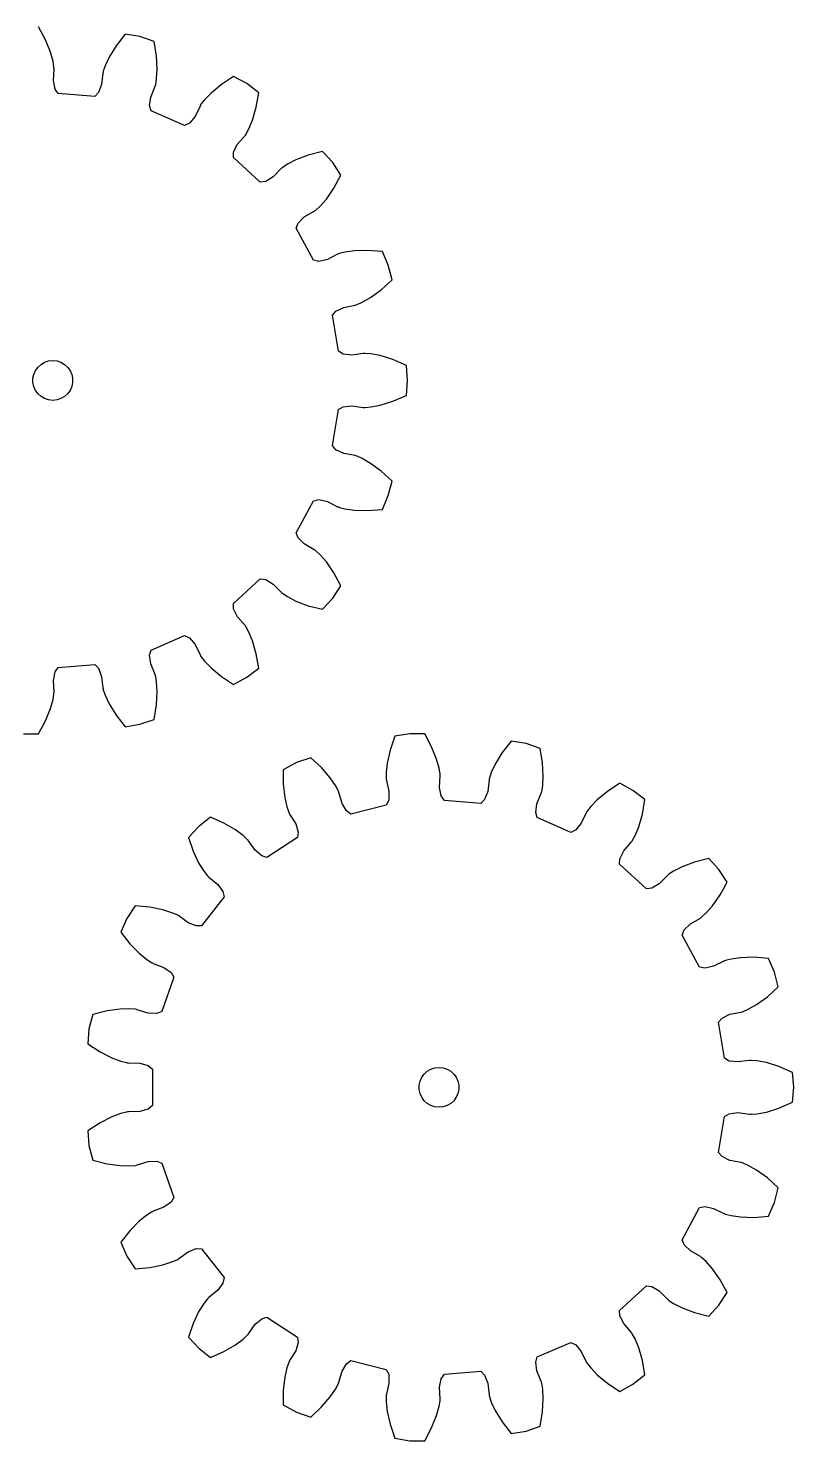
# Model space of a CAD drawing. Extents: x 0 to 170, y 0 to 213.
# Drawn here: x 111.9 to 169.6, y 0 to 106.5 of the extents above; entities that cross this region are included whole.
import ezdxf

# ---------------------------------------------------------------- set-up
doc = ezdxf.new("R2010")
doc.units = 0

msp = doc.modelspace()

# ---------------------------------------------------------------- linework, layer by layer
for p, q in [((113.22, 105.61), (112.7, 106.59)), ((113.6, 104.68), (113.22, 105.61)), ((119.22, 106.05), (118.54, 105.17)), ((120.34, 105.86), (119.22, 106.05)), ((121.41, 105.49), (120.34, 105.86)), ((121.59, 104.4), (121.41, 105.49)), ((113.79, 103.99), (113.6, 104.68)), ((118.54, 105.17), (118.02, 104.31)), ((121.64, 103.4), (121.59, 104.4)), ((113.86, 103.56), (113.79, 103.99)), ((113.82, 102.55), (113.87, 103.42)), ((113.86, 103.49), (113.86, 103.56)), ((113.86, 103.48), (113.86, 103.49)), ((113.87, 103.42), (113.86, 103.48)), ((113.86, 103.48), (113.86, 103.48)), ((117.72, 103.67), (117.58, 103.26)), ((118.02, 104.31), (117.72, 103.67)), ((121.6, 102.68), (121.64, 103.4)), ((113.95, 101.91), (113.82, 102.55)), ((117.45, 102.25), (117.22, 101.64)), ((117.55, 103.11), (117.45, 102.25)), ((117.56, 103.18), (117.55, 103.11)), ((117.58, 103.26), (117.56, 103.18)), ((117.56, 103.18), (117.56, 103.18)), ((117.56, 103.18), (117.56, 103.18)), ((121.51, 102.18), (121.53, 102.26)), ((121.53, 102.26), (121.6, 102.68)), ((126.48, 102.25), (125.71, 101.61)), ((127.4, 102.86), (126.48, 102.25)), ((128.4, 102.32), (127.4, 102.86)), ((129.29, 101.63), (128.4, 102.32)), ((114.19, 101.58), (113.95, 101.91)), ((116.93, 101.35), (114.19, 101.58)), ((117.22, 101.64), (116.93, 101.35)), ((121.07, 100.66), (121.16, 101.31)), ((121.16, 101.31), (121.49, 102.12)), ((121.49, 102.12), (121.5, 102.18)), ((121.5, 102.18), (121.5, 102.18)), ((121.5, 102.18), (121.51, 102.18)), ((125.71, 101.61), (125.21, 101.1)), ((129.11, 100.54), (129.29, 101.63)), ((121.19, 100.27), (121.07, 100.66)), ((123.71, 99.16), (121.19, 100.27)), ((124.87, 100.63), (124.5, 99.85)), ((124.9, 100.69), (124.87, 100.63)), ((124.94, 100.76), (124.9, 100.69)), ((124.9, 100.69), (124.9, 100.69)), ((124.9, 100.69), (124.9, 100.69)), ((125.21, 101.1), (124.94, 100.76)), ((128.83, 99.57), (129.11, 100.54)), ((124.08, 99.34), (123.71, 99.16)), ((124.5, 99.85), (124.08, 99.34)), ((128.56, 98.91), (128.83, 99.57)), ((127.7, 97.76), (128.27, 98.41)), ((128.27, 98.41), (128.3, 98.46)), ((128.3, 98.46), (128.31, 98.47)), ((128.3, 98.46), (128.3, 98.46)), ((128.31, 98.47), (128.35, 98.53)), ((128.35, 98.53), (128.56, 98.91)), ((127.39, 96.76), (127.4, 97.17)), ((127.4, 97.17), (127.7, 97.76)), ((133.03, 96.92), (132.1, 96.57)), ((134.11, 97.2), (133.03, 96.92)), ((134.87, 96.36), (134.11, 97.2)), ((129.41, 94.9), (127.39, 96.76)), ((130.98, 95.91), (130.38, 95.29)), ((131.03, 95.95), (130.98, 95.91)), ((131.04, 95.96), (131.03, 95.95)), ((131.03, 95.95), (131.03, 95.95)), ((131.1, 96), (131.04, 95.96)), ((131.46, 96.24), (131.1, 96)), ((132.1, 96.57), (131.46, 96.24)), ((135.49, 95.42), (134.87, 96.36)), ((129.82, 94.95), (129.41, 94.9)), ((130.38, 95.29), (129.82, 94.95)), ((134.96, 94.44), (135.49, 95.42)), ((134.39, 93.62), (134.96, 94.44)), ((132.73, 92.27), (133.48, 92.7)), ((133.48, 92.7), (133.53, 92.74)), ((133.53, 92.74), (133.54, 92.75)), ((133.53, 92.74), (133.53, 92.74)), ((133.54, 92.75), (133.6, 92.79)), ((133.6, 92.79), (133.92, 93.08)), ((133.92, 93.08), (134.39, 93.62)), ((132.11, 91.43), (132.26, 91.81)), ((132.26, 91.81), (132.73, 92.27)), ((133.42, 89.01), (132.11, 91.43)), ((135.24, 89.46), (134.47, 89.06)), ((135.3, 89.48), (135.24, 89.46)), ((135.37, 89.51), (135.3, 89.48)), ((135.3, 89.48), (135.3, 89.48)), ((135.3, 89.48), (135.3, 89.48)), ((135.79, 89.62), (135.37, 89.51)), ((136.5, 89.72), (135.79, 89.62)), ((137.5, 89.75), (136.5, 89.72)), ((138.61, 89.66), (137.5, 89.75)), ((139.06, 88.62), (138.61, 89.66)), ((133.82, 88.92), (133.42, 89.01)), ((134.47, 89.06), (133.82, 88.92)), ((139.34, 87.53), (139.06, 88.62)), ((138.52, 86.78), (139.34, 87.53)), ((137.71, 86.19), (138.52, 86.78)), ((135.11, 85.17), (135.71, 85.45)), ((135.71, 85.45), (136.56, 85.61)), ((136.56, 85.61), (136.62, 85.63)), ((136.62, 85.63), (136.7, 85.66)), ((136.62, 85.63), (136.62, 85.63)), ((136.62, 85.63), (136.62, 85.63)), ((136.7, 85.66), (137.09, 85.83)), ((137.09, 85.83), (137.71, 86.19)), ((134.85, 84.85), (135.11, 85.17)), ((135.3, 82.14), (134.85, 84.85)), ((135.65, 81.93), (135.3, 82.14)), ((112.47, 80.69), (112.66, 80.94)), ((112.66, 80.94), (112.89, 81.15)), ((112.89, 81.15), (113.16, 81.31)), ((113.16, 81.31), (113.46, 81.41)), ((113.46, 81.41), (113.77, 81.44)), ((113.77, 81.44), (114.09, 81.41)), ((114.09, 81.41), (114.38, 81.31)), ((114.38, 81.31), (114.66, 81.15)), ((114.66, 81.15), (114.89, 80.94)), ((114.89, 80.94), (115.07, 80.69)), ((136.31, 81.85), (135.65, 81.93)), ((137.16, 81.97), (136.31, 81.85)), ((137.23, 81.97), (137.16, 81.97)), ((137.24, 81.97), (137.23, 81.97)), ((137.23, 81.97), (137.23, 81.97)), ((137.31, 81.98), (137.24, 81.97)), ((137.74, 81.94), (137.31, 81.98)), ((138.45, 81.81), (137.74, 81.94)), ((139.4, 81.51), (138.45, 81.81)), ((140.42, 81.07), (139.4, 81.51)), ((140.51, 79.94), (140.42, 81.07)), ((112.28, 80.1), (112.35, 80.4)), ((112.28, 79.78), (112.28, 80.1)), ((112.35, 80.4), (112.47, 80.69)), ((115.07, 80.69), (115.2, 80.4)), ((115.2, 80.4), (115.27, 80.1)), ((115.27, 80.1), (115.27, 79.78)), ((140.42, 78.81), (140.51, 79.94)), ((112.35, 79.48), (112.28, 79.78)), ((112.47, 79.19), (112.35, 79.48)), ((112.66, 78.94), (112.47, 79.19)), ((112.89, 78.73), (112.66, 78.94)), ((114.89, 78.94), (114.66, 78.73)), ((115.07, 79.19), (114.89, 78.94)), ((115.2, 79.48), (115.07, 79.19)), ((115.27, 79.78), (115.2, 79.48)), ((139.4, 78.37), (140.42, 78.81)), ((113.16, 78.57), (112.89, 78.73)), ((113.46, 78.47), (113.16, 78.57)), ((113.77, 78.44), (113.46, 78.47)), ((114.09, 78.47), (113.77, 78.44)), ((114.38, 78.57), (114.09, 78.47)), ((114.66, 78.73), (114.38, 78.57)), ((134.85, 75.03), (135.3, 77.74)), ((135.3, 77.74), (135.65, 77.95)), ((135.65, 77.95), (136.31, 78.03)), ((136.31, 78.03), (137.16, 77.91)), ((137.16, 77.91), (137.23, 77.91)), ((137.23, 77.91), (137.23, 77.91)), ((137.23, 77.91), (137.24, 77.91)), ((137.24, 77.91), (137.31, 77.9)), ((137.31, 77.9), (137.74, 77.94)), ((137.74, 77.94), (138.45, 78.07)), ((138.45, 78.07), (139.4, 78.37)), ((135.11, 74.71), (134.85, 75.03)), ((135.71, 74.43), (135.11, 74.71)), ((136.56, 74.27), (135.71, 74.43)), ((136.62, 74.25), (136.56, 74.27)), ((136.7, 74.22), (136.62, 74.25)), ((136.62, 74.25), (136.62, 74.25)), ((136.62, 74.25), (136.62, 74.25)), ((137.09, 74.05), (136.7, 74.22)), ((137.71, 73.69), (137.09, 74.05)), ((138.52, 73.1), (137.71, 73.69)), ((139.34, 72.35), (138.52, 73.1)), ((139.06, 71.26), (139.34, 72.35)), ((132.11, 68.45), (133.42, 70.87)), ((133.42, 70.87), (133.82, 70.96)), ((133.82, 70.96), (134.47, 70.82)), ((134.47, 70.82), (135.24, 70.42)), ((135.24, 70.42), (135.3, 70.4)), ((135.3, 70.4), (135.3, 70.4)), ((135.3, 70.4), (135.3, 70.4)), ((135.3, 70.4), (135.37, 70.37)), ((135.37, 70.37), (135.79, 70.26)), ((138.61, 70.22), (139.06, 71.26)), ((135.79, 70.26), (136.5, 70.16)), ((136.5, 70.16), (137.5, 70.13)), ((137.5, 70.13), (138.61, 70.22)), ((132.26, 68.07), (132.11, 68.45)), ((132.73, 67.61), (132.26, 68.07)), ((133.48, 67.18), (132.73, 67.61)), ((133.53, 67.14), (133.48, 67.18)), ((133.54, 67.14), (133.53, 67.14)), ((133.53, 67.14), (133.53, 67.14)), ((133.6, 67.09), (133.54, 67.14)), ((133.92, 66.8), (133.6, 67.09)), ((134.39, 66.26), (133.92, 66.8)), ((134.96, 65.44), (134.39, 66.26)), ((127.39, 63.12), (129.41, 64.98)), ((129.41, 64.98), (129.82, 64.93)), ((135.49, 64.46), (134.96, 65.44)), ((129.82, 64.93), (130.38, 64.59)), ((130.38, 64.59), (130.98, 63.97)), ((130.98, 63.97), (131.03, 63.93)), ((131.03, 63.93), (131.03, 63.93)), ((131.03, 63.93), (131.04, 63.92)), ((131.04, 63.92), (131.1, 63.88)), ((134.87, 63.52), (135.49, 64.46)), ((127.4, 62.71), (127.39, 63.12)), ((131.1, 63.88), (131.46, 63.64)), ((131.46, 63.64), (132.1, 63.31)), ((132.1, 63.31), (133.03, 62.96)), ((133.03, 62.96), (134.11, 62.69)), ((134.11, 62.69), (134.87, 63.52)), ((127.7, 62.12), (127.4, 62.71)), ((128.27, 61.47), (127.7, 62.12)), ((121.19, 59.61), (123.71, 60.72)), ((123.71, 60.72), (124.08, 60.54)), ((128.3, 61.42), (128.27, 61.47)), ((128.31, 61.41), (128.3, 61.42)), ((128.3, 61.42), (128.3, 61.42)), ((128.35, 61.35), (128.31, 61.41)), ((128.56, 60.97), (128.35, 61.35)), ((128.83, 60.31), (128.56, 60.97)), ((124.08, 60.54), (124.5, 60.03)), ((124.5, 60.03), (124.87, 59.25)), ((129.11, 59.34), (128.83, 60.31)), ((121.07, 59.22), (121.19, 59.61)), ((121.16, 58.57), (121.07, 59.22)), ((124.87, 59.25), (124.9, 59.19)), ((124.9, 59.19), (124.9, 59.19)), ((124.9, 59.19), (124.9, 59.19)), ((124.9, 59.19), (124.94, 59.12)), ((124.94, 59.12), (125.21, 58.78)), ((125.21, 58.78), (125.71, 58.27)), ((129.29, 58.25), (129.11, 59.34)), ((113.82, 57.33), (113.95, 57.97)), ((113.95, 57.97), (114.19, 58.31)), ((114.19, 58.31), (116.93, 58.53)), ((116.93, 58.53), (117.22, 58.24)), ((117.22, 58.24), (117.45, 57.63)), ((117.45, 57.63), (117.55, 56.77)), ((121.49, 57.76), (121.16, 58.57)), ((121.5, 57.7), (121.49, 57.76)), ((121.51, 57.7), (121.5, 57.7)), ((121.5, 57.7), (121.5, 57.7)), ((121.53, 57.62), (121.51, 57.7)), ((121.6, 57.2), (121.53, 57.62)), ((125.71, 58.27), (126.48, 57.63)), ((126.48, 57.63), (127.4, 57.02)), ((127.4, 57.02), (128.4, 57.56)), ((128.4, 57.56), (129.29, 58.25)), ((113.87, 56.46), (113.82, 57.33)), ((113.86, 56.4), (113.87, 56.46)), ((117.55, 56.77), (117.56, 56.7)), ((117.56, 56.7), (117.56, 56.7)), ((117.56, 56.7), (117.56, 56.7)), ((117.56, 56.7), (117.58, 56.62)), ((117.58, 56.62), (117.72, 56.21)), ((121.59, 55.48), (121.64, 56.48)), ((121.64, 56.48), (121.6, 57.2)), ((113.6, 55.2), (113.79, 55.89)), ((113.79, 55.89), (113.86, 56.32)), ((113.86, 56.39), (113.86, 56.4)), ((113.86, 56.4), (113.86, 56.4)), ((113.86, 56.32), (113.86, 56.39)), ((117.72, 56.21), (118.02, 55.57)), ((118.02, 55.57), (118.54, 54.71)), ((121.41, 54.39), (121.59, 55.48)), ((113.22, 54.27), (113.6, 55.2)), ((118.54, 54.71), (119.22, 53.83)), ((120.34, 54.02), (121.41, 54.39)), ((111.57, 53.29), (112.7, 53.29)), ((112.7, 53.29), (113.22, 54.27)), ((119.22, 53.83), (120.34, 54.02)), ((140.67, 53.29), (139.55, 53.11)), ((141.8, 53.29), (140.67, 53.29)), ((142.32, 52.32), (141.8, 53.29)), ((139.55, 53.11), (139.2, 52.06)), ((142.7, 51.39), (142.32, 52.32)), ((148.32, 52.75), (147.65, 51.88)), ((149.44, 52.57), (148.32, 52.75)), ((150.51, 52.2), (149.44, 52.57)), ((150.69, 51.11), (150.51, 52.2)), ((132.14, 51.13), (131.14, 50.59)), ((133.21, 51.5), (132.14, 51.13)), ((134.02, 50.75), (133.21, 51.5)), ((139.2, 52.06), (138.98, 51.08)), ((142.89, 50.7), (142.7, 51.39)), ((147.65, 51.88), (147.12, 51.02)), ((131.14, 50.59), (131.14, 49.49)), ((134.68, 49.99), (134.02, 50.75)), ((138.98, 51.08), (138.9, 50.37)), ((138.9, 50.37), (138.9, 49.94)), ((142.96, 50.27), (142.89, 50.7)), ((142.92, 49.26), (142.97, 50.13)), ((142.97, 50.2), (142.96, 50.27)), ((142.96, 50.19), (142.97, 50.2)), ((142.97, 50.19), (142.96, 50.19)), ((142.97, 50.13), (142.97, 50.19)), ((146.82, 50.37), (146.68, 49.96)), ((147.12, 51.02), (146.82, 50.37)), ((150.74, 50.1), (150.69, 51.11)), ((150.7, 49.39), (150.74, 50.1)), ((131.14, 49.49), (131.26, 48.49)), ((135.08, 49.4), (134.68, 49.99)), ((135.29, 49.02), (135.08, 49.4)), ((135.31, 48.95), (135.29, 49.02)), ((138.9, 49.94), (138.91, 49.86)), ((138.91, 49.86), (138.91, 49.85)), ((138.91, 49.85), (138.91, 49.85)), ((138.91, 49.85), (138.92, 49.79)), ((138.92, 49.79), (139.11, 48.94)), ((143.05, 48.62), (142.92, 49.26)), ((146.65, 49.82), (146.56, 48.96)), ((146.66, 49.88), (146.65, 49.82)), ((146.68, 49.96), (146.66, 49.89)), ((146.66, 49.89), (146.66, 49.88)), ((146.66, 49.88), (146.66, 49.88)), ((150.63, 48.96), (150.7, 49.39)), ((156.51, 49.57), (155.58, 48.96)), ((157.5, 49.03), (156.51, 49.57)), ((158.39, 48.34), (157.5, 49.03)), ((131.26, 48.49), (131.42, 47.79)), ((135.32, 48.94), (135.31, 48.95)), ((135.34, 48.88), (135.32, 48.94)), ((135.32, 48.94), (135.32, 48.94)), ((135.57, 48.05), (135.34, 48.88)), ((135.91, 47.48), (135.57, 48.05)), ((139.09, 48.29), (138.91, 47.92)), ((139.11, 48.94), (139.09, 48.29)), ((143.29, 48.28), (143.05, 48.62)), ((146.03, 48.05), (143.29, 48.28)), ((146.32, 48.34), (146.03, 48.05)), ((146.56, 48.96), (146.32, 48.34)), ((150.17, 47.37), (150.26, 48.02)), ((150.26, 48.02), (150.59, 48.82)), ((150.59, 48.82), (150.61, 48.88)), ((150.6, 48.88), (150.61, 48.89)), ((150.61, 48.88), (150.6, 48.88)), ((150.61, 48.89), (150.63, 48.96)), ((154.81, 48.32), (154.31, 47.81)), ((155.58, 48.96), (154.81, 48.32)), ((158.21, 47.24), (158.39, 48.34)), ((125.66, 47.01), (124.77, 46.32)), ((126.67, 46.57), (125.66, 47.01)), ((131.42, 47.79), (131.56, 47.38)), ((131.56, 47.38), (131.59, 47.31)), ((131.59, 47.31), (131.59, 47.31)), ((131.59, 47.31), (131.59, 47.31)), ((131.59, 47.31), (131.62, 47.25)), ((131.62, 47.25), (132.08, 46.51)), ((136.24, 47.24), (135.91, 47.48)), ((138.91, 47.92), (136.24, 47.24)), ((150.29, 46.98), (150.17, 47.37)), ((152.81, 45.87), (150.29, 46.98)), ((153.97, 47.34), (153.6, 46.56)), ((154, 47.39), (153.97, 47.34)), ((154.01, 47.4), (154, 47.39)), ((154, 47.39), (154, 47.39)), ((154.05, 47.46), (154.01, 47.4)), ((154.31, 47.81), (154.05, 47.46)), ((157.93, 46.28), (158.21, 47.24)), ((124.77, 46.32), (124, 45.49)), ((127.54, 46.06), (126.67, 46.57)), ((128.12, 45.64), (127.54, 46.06)), ((132.08, 46.51), (132.27, 45.89)), ((132.27, 45.89), (132.22, 45.48)), ((153.18, 46.05), (152.81, 45.87)), ((153.6, 46.56), (153.18, 46.05)), ((157.66, 45.62), (157.93, 46.28)), ((124, 45.49), (124.36, 44.44)), ((128.43, 45.34), (128.12, 45.64)), ((128.48, 45.29), (128.43, 45.34)), ((128.49, 45.28), (128.48, 45.29)), ((128.53, 45.23), (128.49, 45.28)), ((128.49, 45.28), (128.49, 45.28)), ((129.02, 44.52), (128.53, 45.23)), ((132.22, 45.48), (129.91, 43.97)), ((156.8, 44.47), (157.37, 45.12)), ((157.37, 45.12), (157.41, 45.17)), ((157.41, 45.17), (157.45, 45.24)), ((157.41, 45.17), (157.41, 45.17)), ((157.41, 45.17), (157.41, 45.17)), ((157.45, 45.24), (157.66, 45.62)), ((124.36, 44.44), (124.79, 43.53)), ((129.52, 44.09), (129.02, 44.52)), ((129.91, 43.97), (129.52, 44.09)), ((156.49, 43.47), (156.51, 43.88)), ((156.51, 43.88), (156.8, 44.47)), ((163.21, 43.9), (162.14, 43.63)), ((163.98, 43.07), (163.21, 43.9)), ((124.79, 43.53), (125.17, 42.92)), ((125.17, 42.92), (125.44, 42.58)), ((158.51, 41.6), (156.49, 43.47)), ((160.09, 42.62), (159.48, 41.99)), ((160.14, 42.66), (160.09, 42.62)), ((160.2, 42.71), (160.14, 42.66)), ((160.14, 42.66), (160.14, 42.66)), ((160.14, 42.66), (160.14, 42.66)), ((160.56, 42.95), (160.2, 42.71)), ((161.2, 43.27), (160.56, 42.95)), ((162.14, 43.63), (161.2, 43.27)), ((164.6, 42.12), (163.98, 43.07)), ((125.44, 42.58), (125.49, 42.53)), ((125.49, 42.53), (125.5, 42.53)), ((125.5, 42.53), (125.5, 42.52)), ((125.5, 42.52), (125.54, 42.48)), ((125.54, 42.48), (126.21, 41.93)), ((126.21, 41.93), (126.6, 41.4)), ((158.92, 41.65), (158.51, 41.6)), ((159.48, 41.99), (158.92, 41.65)), ((164.07, 41.15), (164.6, 42.12)), ((126.68, 41), (124.99, 38.83)), ((126.6, 41.4), (126.68, 41)), ((163.49, 40.33), (164.07, 41.15)), ((119.98, 40.32), (119.36, 39.37)), ((121.08, 40.23), (119.98, 40.32)), ((122.07, 40.03), (121.08, 40.23)), ((122.75, 39.81), (122.07, 40.03)), ((123.15, 39.64), (122.75, 39.81)), ((123.21, 39.6), (123.15, 39.64)), ((123.22, 39.6), (123.21, 39.6)), ((123.27, 39.57), (123.22, 39.6)), ((123.22, 39.6), (123.22, 39.6)), ((123.97, 39.05), (123.27, 39.57)), ((161.83, 38.98), (162.58, 39.41)), ((162.58, 39.41), (162.63, 39.45)), ((162.63, 39.45), (162.63, 39.45)), ((162.63, 39.45), (162.64, 39.45)), ((162.64, 39.45), (162.7, 39.5)), ((162.7, 39.5), (163.02, 39.79)), ((163.02, 39.79), (163.49, 40.33)), ((119.36, 39.37), (118.91, 38.34)), ((124.58, 38.81), (123.97, 39.05)), ((124.99, 38.83), (124.58, 38.81)), ((161.21, 38.13), (161.36, 38.52)), ((161.36, 38.52), (161.83, 38.98)), ((118.91, 38.34), (119.59, 37.46)), ((119.59, 37.46), (120.29, 36.75)), ((162.52, 35.71), (161.21, 38.13)), ((120.29, 36.75), (120.85, 36.29)), ((120.85, 36.29), (121.21, 36.06)), ((164.48, 36.22), (164.41, 36.19)), ((164.89, 36.32), (164.48, 36.22)), ((165.6, 36.42), (164.89, 36.32)), ((166.61, 36.45), (165.6, 36.42)), ((167.71, 36.36), (166.61, 36.45)), ((168.17, 35.33), (167.71, 36.36)), ((121.21, 36.06), (121.27, 36.02)), ((121.27, 36.02), (121.28, 36.02)), ((121.28, 36.02), (121.28, 36.02)), ((121.28, 36.02), (121.34, 35.99)), ((121.34, 35.99), (122.15, 35.69)), ((122.15, 35.69), (122.69, 35.31)), ((122.69, 35.31), (122.9, 34.96)), ((162.93, 35.63), (162.52, 35.71)), ((163.57, 35.77), (162.93, 35.63)), ((164.34, 36.16), (163.57, 35.77)), ((164.4, 36.19), (164.34, 36.16)), ((164.41, 36.19), (164.4, 36.18)), ((164.4, 36.18), (164.4, 36.19)), ((168.44, 34.23), (168.17, 35.33)), ((122.9, 34.96), (122, 32.36)), ((167.63, 33.48), (168.44, 34.23)), ((166.82, 32.89), (167.63, 33.48)), ((116.78, 32.14), (116.5, 31.05)), ((117.86, 32.41), (116.78, 32.14)), ((118.85, 32.55), (117.86, 32.41)), ((119.57, 32.57), (118.85, 32.55)), ((120, 32.53), (119.57, 32.57)), ((120.07, 32.51), (120, 32.53)), ((120.08, 32.51), (120.07, 32.51)), ((120.14, 32.5), (120.08, 32.51)), ((120.08, 32.51), (120.08, 32.51)), ((120.97, 32.24), (120.14, 32.5)), ((121.62, 32.21), (120.97, 32.24)), ((122, 32.36), (121.62, 32.21)), ((164.22, 31.87), (164.81, 32.16)), ((164.81, 32.16), (165.66, 32.32)), ((165.66, 32.32), (165.72, 32.34)), ((165.72, 32.34), (165.72, 32.34)), ((165.72, 32.34), (165.73, 32.34)), ((165.73, 32.34), (165.8, 32.36)), ((165.8, 32.36), (166.19, 32.54)), ((166.19, 32.54), (166.82, 32.89)), ((116.5, 31.05), (116.41, 29.92)), ((163.95, 31.56), (164.22, 31.87)), ((164.4, 28.84), (163.95, 31.56)), ((116.41, 29.92), (117.34, 29.32)), ((117.34, 29.32), (118.23, 28.87)), ((118.23, 28.87), (118.91, 28.62)), ((164.76, 28.63), (164.4, 28.84)), ((118.91, 28.62), (119.33, 28.51)), ((119.33, 28.51), (119.4, 28.5)), ((119.4, 28.5), (119.41, 28.5)), ((119.41, 28.5), (119.41, 28.5)), ((119.41, 28.5), (119.47, 28.49)), ((119.47, 28.49), (120.34, 28.47)), ((120.34, 28.47), (120.97, 28.29)), ((120.97, 28.29), (121.28, 28.02)), ((121.28, 28.02), (121.28, 25.27)), ((141.76, 27.65), (141.99, 27.86)), ((141.99, 27.86), (142.27, 28.02)), ((142.27, 28.02), (142.56, 28.11)), ((142.56, 28.11), (142.88, 28.15)), ((142.88, 28.15), (143.19, 28.11)), ((143.19, 28.11), (143.49, 28.02)), ((143.49, 28.02), (143.76, 27.86)), ((143.76, 27.86), (143.99, 27.65)), ((165.41, 28.56), (164.76, 28.63)), ((166.27, 28.68), (165.41, 28.56)), ((166.33, 28.68), (166.27, 28.68)), ((166.34, 28.68), (166.33, 28.68)), ((166.33, 28.68), (166.33, 28.68)), ((166.41, 28.68), (166.34, 28.68)), ((166.84, 28.65), (166.41, 28.68)), ((167.55, 28.51), (166.84, 28.65)), ((168.5, 28.22), (167.55, 28.51)), ((169.52, 27.77), (168.5, 28.22)), ((169.61, 26.65), (169.52, 27.77)), ((141.38, 26.8), (141.45, 27.11)), ((141.38, 26.49), (141.38, 26.8)), ((141.45, 27.11), (141.58, 27.4)), ((141.58, 27.4), (141.76, 27.65)), ((143.99, 27.65), (144.18, 27.4)), ((144.18, 27.4), (144.3, 27.11)), ((144.3, 27.11), (144.37, 26.8)), ((144.37, 26.8), (144.37, 26.49)), ((169.52, 25.52), (169.61, 26.65)), ((141.45, 26.18), (141.38, 26.49)), ((141.58, 25.9), (141.45, 26.18)), ((141.76, 25.64), (141.58, 25.9)), ((141.99, 25.43), (141.76, 25.64)), ((143.99, 25.64), (143.76, 25.43)), ((144.18, 25.9), (143.99, 25.64)), ((144.3, 26.18), (144.18, 25.9)), ((144.37, 26.49), (144.3, 26.18)), ((118.91, 24.68), (118.23, 24.43)), ((119.33, 24.78), (118.91, 24.68)), ((119.4, 24.79), (119.33, 24.78)), ((119.41, 24.79), (119.4, 24.79)), ((119.47, 24.8), (119.41, 24.79)), ((119.41, 24.79), (119.41, 24.79)), ((120.34, 24.82), (119.47, 24.8)), ((120.97, 25), (120.34, 24.82)), ((121.28, 25.27), (120.97, 25)), ((142.27, 25.28), (141.99, 25.43)), ((142.56, 25.18), (142.27, 25.28)), ((142.88, 25.15), (142.56, 25.18)), ((143.19, 25.18), (142.88, 25.15)), ((143.49, 25.28), (143.19, 25.18)), ((143.76, 25.43), (143.49, 25.28)), ((164.4, 24.45), (164.76, 24.66)), ((164.76, 24.66), (165.41, 24.74)), ((165.41, 24.74), (166.27, 24.61)), ((166.27, 24.61), (166.33, 24.61)), ((166.33, 24.61), (166.33, 24.61)), ((166.33, 24.61), (166.34, 24.61)), ((166.34, 24.61), (166.41, 24.61)), ((166.41, 24.61), (166.84, 24.64)), ((166.84, 24.64), (167.55, 24.78)), ((167.55, 24.78), (168.5, 25.08)), ((168.5, 25.08), (169.52, 25.52)), ((117.34, 23.98), (116.41, 23.37)), ((118.23, 24.43), (117.34, 23.98)), ((163.95, 21.74), (164.4, 24.45)), ((116.41, 23.37), (116.5, 22.25)), ((116.5, 22.25), (116.78, 21.15)), ((164.22, 21.42), (163.95, 21.74)), ((164.81, 21.14), (164.22, 21.42)), ((116.78, 21.15), (117.86, 20.88)), ((117.86, 20.88), (118.85, 20.75)), ((118.85, 20.75), (119.57, 20.73)), ((119.57, 20.73), (120, 20.76)), ((120, 20.76), (120.07, 20.78)), ((120.07, 20.78), (120.08, 20.78)), ((120.08, 20.78), (120.14, 20.79)), ((120.08, 20.78), (120.08, 20.78)), ((120.14, 20.79), (120.97, 21.05)), ((120.97, 21.05), (121.62, 21.09)), ((121.62, 21.09), (122, 20.94)), ((122, 20.94), (122.9, 18.33)), ((165.66, 20.97), (164.81, 21.14)), ((165.72, 20.95), (165.66, 20.97)), ((165.73, 20.95), (165.72, 20.95)), ((165.72, 20.95), (165.72, 20.95)), ((165.8, 20.93), (165.73, 20.95)), ((166.19, 20.76), (165.8, 20.93)), ((166.82, 20.4), (166.19, 20.76)), ((167.63, 19.81), (166.82, 20.4)), ((168.44, 19.06), (167.63, 19.81)), ((122.9, 18.33), (122.69, 17.98)), ((168.17, 17.96), (168.44, 19.06)), ((121.21, 17.24), (120.85, 17)), ((121.27, 17.27), (121.21, 17.24)), ((121.28, 17.27), (121.27, 17.27)), ((121.34, 17.3), (121.28, 17.27)), ((121.28, 17.27), (121.28, 17.27)), ((122.15, 17.6), (121.34, 17.3)), ((122.69, 17.98), (122.15, 17.6)), ((161.21, 15.16), (162.52, 17.58)), ((162.52, 17.58), (162.93, 17.66)), ((162.93, 17.66), (163.57, 17.52)), ((163.57, 17.52), (164.34, 17.13)), ((164.34, 17.13), (164.4, 17.11)), ((164.4, 17.11), (164.4, 17.11)), ((164.4, 17.11), (164.41, 17.11)), ((164.41, 17.11), (164.48, 17.08)), ((164.48, 17.08), (164.89, 16.97)), ((167.71, 16.93), (168.17, 17.96)), ((120.29, 16.55), (119.59, 15.83)), ((120.85, 17), (120.29, 16.55)), ((164.89, 16.97), (165.6, 16.87)), ((165.6, 16.87), (166.61, 16.84)), ((166.61, 16.84), (167.71, 16.93)), ((119.59, 15.83), (118.91, 14.96)), ((118.91, 14.96), (119.36, 13.92)), ((161.36, 14.78), (161.21, 15.16)), ((119.36, 13.92), (119.98, 12.97)), ((123.27, 13.73), (123.97, 14.24)), ((123.97, 14.24), (124.58, 14.49)), ((124.58, 14.49), (124.99, 14.47)), ((124.99, 14.47), (126.68, 12.3)), ((161.83, 14.31), (161.36, 14.78)), ((162.58, 13.88), (161.83, 14.31)), ((162.63, 13.85), (162.58, 13.88)), ((162.63, 13.84), (162.63, 13.85)), ((162.64, 13.84), (162.63, 13.84)), ((119.98, 12.97), (121.08, 13.07)), ((121.08, 13.07), (122.07, 13.26)), ((122.07, 13.26), (122.75, 13.48)), ((122.75, 13.48), (123.15, 13.65)), ((123.15, 13.65), (123.21, 13.69)), ((123.21, 13.69), (123.22, 13.7)), ((123.22, 13.7), (123.27, 13.73)), ((123.22, 13.7), (123.22, 13.7)), ((162.7, 13.8), (162.64, 13.84)), ((163.02, 13.51), (162.7, 13.8)), ((163.49, 12.97), (163.02, 13.51)), ((164.07, 12.14), (163.49, 12.97)), ((126.6, 11.89), (126.21, 11.36)), ((126.68, 12.3), (126.6, 11.89)), ((164.6, 11.17), (164.07, 12.14)), ((125.44, 10.71), (125.17, 10.37)), ((125.49, 10.76), (125.44, 10.71)), ((125.5, 10.77), (125.49, 10.76)), ((125.54, 10.81), (125.5, 10.77)), ((125.5, 10.77), (125.5, 10.77)), ((126.21, 11.36), (125.54, 10.81)), ((156.49, 9.83), (158.51, 11.69)), ((158.51, 11.69), (158.92, 11.64)), ((158.92, 11.64), (159.48, 11.3)), ((159.48, 11.3), (160.09, 10.68)), ((160.09, 10.68), (160.14, 10.64)), ((163.98, 10.22), (164.6, 11.17)), ((124.79, 9.76), (124.36, 8.85)), ((125.17, 10.37), (124.79, 9.76)), ((156.51, 9.42), (156.49, 9.83)), ((160.14, 10.64), (160.14, 10.64)), ((160.14, 10.64), (160.14, 10.63)), ((160.14, 10.63), (160.2, 10.58)), ((160.2, 10.58), (160.56, 10.35)), ((160.56, 10.35), (161.2, 10.02)), ((161.2, 10.02), (162.14, 9.67)), ((162.14, 9.67), (163.21, 9.39)), ((163.21, 9.39), (163.98, 10.22)), ((124.36, 8.85), (124, 7.81)), ((128.53, 8.06), (129.02, 8.78)), ((129.02, 8.78), (129.52, 9.2)), ((129.52, 9.2), (129.91, 9.32)), ((129.91, 9.32), (132.22, 7.82)), ((156.8, 8.83), (156.51, 9.42)), ((157.37, 8.18), (156.8, 8.83)), ((124, 7.81), (124.77, 6.97)), ((127.54, 7.23), (128.12, 7.66)), ((128.12, 7.66), (128.43, 7.95)), ((128.43, 7.95), (128.48, 8.01)), ((128.48, 8.01), (128.49, 8.01)), ((128.49, 8.01), (128.53, 8.06)), ((128.49, 8.01), (128.49, 8.01)), ((132.22, 7.82), (132.27, 7.41)), ((157.41, 8.12), (157.37, 8.18)), ((157.45, 8.06), (157.41, 8.12)), ((157.41, 8.12), (157.41, 8.12)), ((157.41, 8.12), (157.41, 8.12)), ((157.66, 7.68), (157.45, 8.06)), ((157.93, 7.01), (157.66, 7.68)), ((124.77, 6.97), (125.66, 6.28)), ((125.66, 6.28), (126.67, 6.73)), ((126.67, 6.73), (127.54, 7.23)), ((132.08, 6.78), (131.62, 6.04)), ((132.27, 7.41), (132.08, 6.78)), ((150.29, 6.32), (152.81, 7.42)), ((152.81, 7.42), (153.18, 7.24)), ((153.18, 7.24), (153.6, 6.74)), ((153.6, 6.74), (153.97, 5.95)), ((158.21, 6.05), (157.93, 7.01)), ((131.42, 5.5), (131.26, 4.8)), ((131.56, 5.91), (131.42, 5.5)), ((131.59, 5.98), (131.56, 5.91)), ((131.62, 6.04), (131.59, 5.99)), ((131.59, 5.99), (131.59, 5.98)), ((131.59, 5.98), (131.59, 5.98)), ((135.57, 5.24), (135.91, 5.81)), ((135.91, 5.81), (136.24, 6.05)), ((136.24, 6.05), (138.91, 5.37)), ((138.91, 5.37), (139.09, 5.01)), ((150.17, 5.92), (150.29, 6.32)), ((150.26, 5.27), (150.17, 5.92)), ((153.97, 5.95), (154, 5.9)), ((154, 5.9), (154, 5.9)), ((154, 5.9), (154.01, 5.89)), ((154.01, 5.89), (154.05, 5.83)), ((154.05, 5.83), (154.31, 5.49)), ((154.31, 5.49), (154.81, 4.97)), ((158.39, 4.96), (158.21, 6.05)), ((131.26, 4.8), (131.14, 3.81)), ((135.08, 3.89), (135.29, 4.27)), ((135.29, 4.27), (135.31, 4.34)), ((135.31, 4.34), (135.32, 4.35)), ((135.32, 4.35), (135.34, 4.41)), ((135.32, 4.35), (135.32, 4.35)), ((135.34, 4.41), (135.57, 5.24)), ((139.11, 4.35), (138.92, 3.5)), ((139.09, 5.01), (139.11, 4.35)), ((142.92, 4.03), (143.05, 4.68)), ((143.05, 4.68), (143.29, 5.01)), ((143.29, 5.01), (146.03, 5.24)), ((146.03, 5.24), (146.32, 4.95)), ((146.32, 4.95), (146.56, 4.33)), ((146.56, 4.33), (146.65, 3.47)), ((150.59, 4.47), (150.26, 5.27)), ((150.61, 4.41), (150.59, 4.47)), ((150.61, 4.4), (150.6, 4.41)), ((150.6, 4.41), (150.61, 4.41)), ((150.63, 4.33), (150.61, 4.4)), ((150.7, 3.9), (150.63, 4.33)), ((154.81, 4.97), (155.58, 4.33)), ((155.58, 4.33), (156.51, 3.72)), ((156.51, 3.72), (157.5, 4.26)), ((157.5, 4.26), (158.39, 4.96)), ((131.14, 3.81), (131.14, 2.7)), ((134.02, 2.55), (134.68, 3.3)), ((134.68, 3.3), (135.08, 3.89)), ((138.91, 3.43), (138.9, 3.36)), ((138.9, 3.36), (138.9, 2.93)), ((138.92, 3.5), (138.91, 3.44)), ((138.91, 3.44), (138.91, 3.44)), ((138.91, 3.44), (138.91, 3.43)), ((142.97, 3.17), (142.92, 4.03)), ((146.65, 3.47), (146.66, 3.41)), ((146.66, 3.41), (146.66, 3.41)), ((146.66, 3.41), (146.66, 3.4)), ((146.66, 3.4), (146.68, 3.33)), ((146.68, 3.33), (146.82, 2.92)), ((150.74, 3.19), (150.7, 3.9)), ((131.14, 2.7), (132.14, 2.16)), ((132.14, 2.16), (133.21, 1.79)), ((133.21, 1.79), (134.02, 2.55)), ((138.9, 2.93), (138.98, 2.21)), ((138.98, 2.21), (139.2, 1.24)), ((142.7, 1.91), (142.89, 2.6)), ((142.89, 2.6), (142.96, 3.02)), ((142.96, 3.02), (142.97, 3.1)), ((142.97, 3.1), (142.96, 3.1)), ((142.96, 3.1), (142.97, 3.1)), ((142.97, 3.1), (142.97, 3.17)), ((146.82, 2.92), (147.12, 2.27)), ((147.12, 2.27), (147.65, 1.42)), ((150.51, 1.09), (150.69, 2.19)), ((150.69, 2.19), (150.74, 3.19)), ((139.2, 1.24), (139.55, 0.19)), ((142.32, 0.98), (142.7, 1.91)), ((147.65, 1.42), (148.32, 0.54)), ((149.44, 0.73), (150.51, 1.09)), ((139.55, 0.19), (140.67, 0)), ((140.67, 0), (141.8, 0)), ((141.8, 0), (142.32, 0.98)), ((148.32, 0.54), (149.44, 0.73))]:
    msp.add_line(p, q)

doc.saveas('drawing.dxf')
